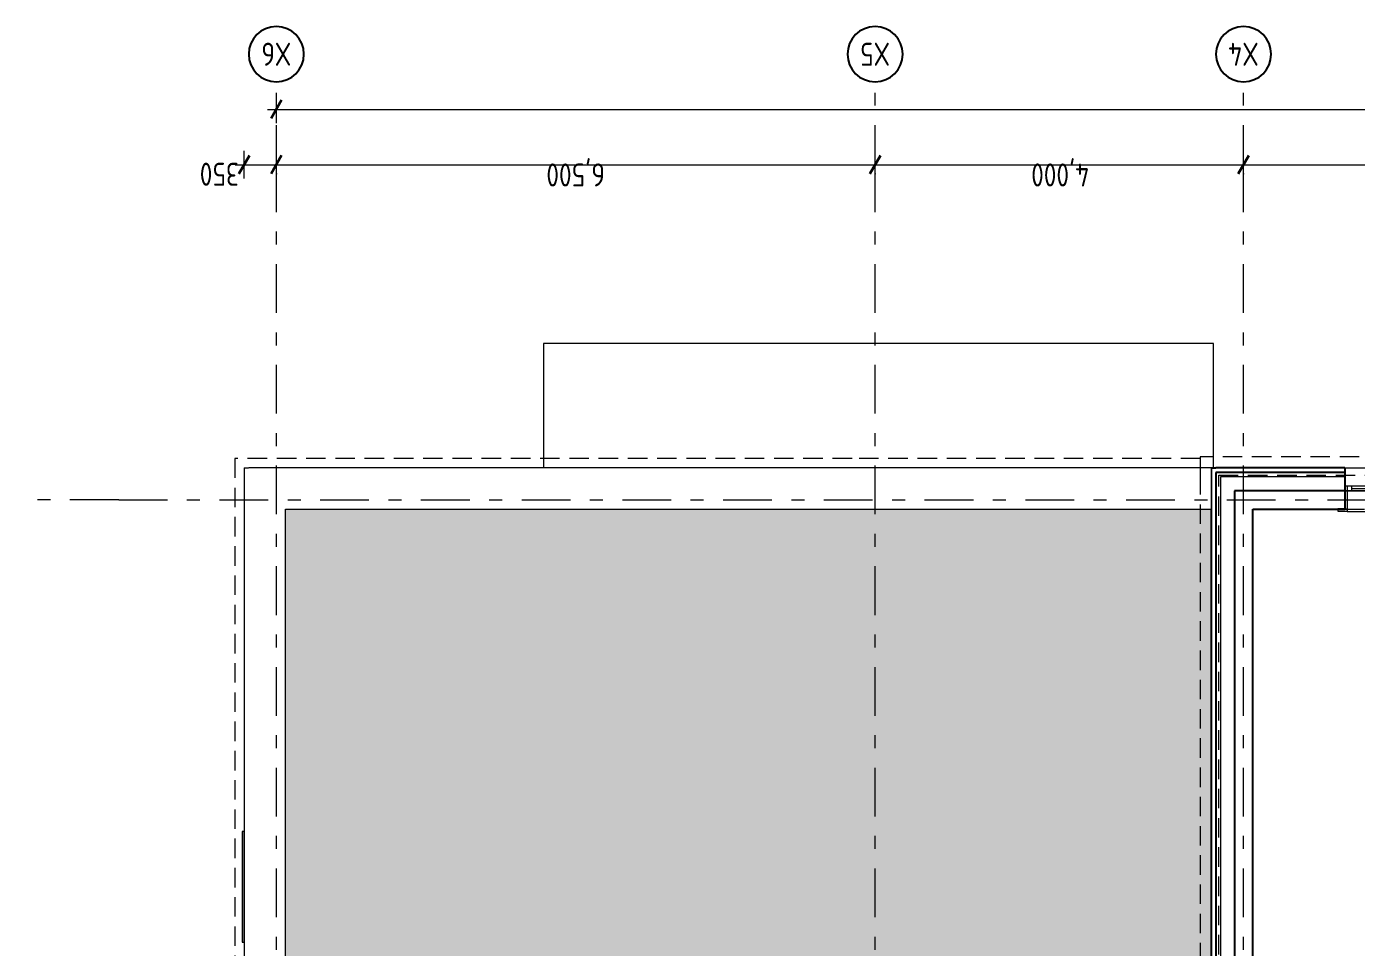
# Model space of a CAD drawing. Header units: millimetres. Extents: x 18162 to 3540582, y 72188 to 247925.
# Drawn here: x 971344 to 985781, y 93511 to 103509 of the extents above; entities that cross this region are included whole.
import ezdxf
from ezdxf.enums import TextEntityAlignment as Align

# ---------------------------------------------------------------- set-up
doc = ezdxf.new("R2010")
doc.units = ezdxf.units.MM
doc.header["$MEASUREMENT"] = 0
doc.set_wipeout_variables(frame=1)
for name, pattern in [('Dashed', [423.333333, 211.666667, -211.666667]), ('Double Dashed', [1093.611073, 529.166651, -211.666656, 141.111112, -211.666656]), ('Hidden Line', [317.5, 211.666667, -105.833333]), ('Wipeout_Contour', [1000, 0, -1000])]:
    doc.linetypes.add(name, pattern=pattern)
for name, color, linetype in [('Archicad Window Markers', 7, 'Continuous'), ('Archicad Windows', 7, 'Continuous'), ('Dimensioning - General', 7, 'Continuous'), ('Drawing & Figure', 7, 'Continuous'), ('Structural - Bearing', 7, 'Continuous'), ('Structural - Grid', 7, 'Continuous')]:
    doc.layers.add(name, color=color, linetype=linetype)
doc.styles.add('GENERATED_STYLE_3', font='', dxfattribs={"width": 0.8})
doc.styles.get('GENERATED_STYLE_3').set_extended_font_data('ISOCPEUR MON')
doc.dimstyles.new('GENERATED_STYLE__2', dxfattribs={"dimtxt": 250, "dimasz": 152, "dimexe": 0.18, "dimexo": 0.0625, "dimgap": 0, "dimtad": 1, "dimdec": 0, "dimzin": 0, "dimdsep": 46, "dimtxsty": 'GENERATED_STYLE_3', "dimblk": 'ARROWHEAD_2', "dimblk1": 'ARROWHEAD_2', "dimblk2": 'ARROWHEAD_2', "dimcen": 0.09, "dimse1": 1, "dimse2": 1, "dimclrd": 13, "dimclre": 13, "dimclrt": 13, "dimadec": 0, "dimazin": 0, "dimtfac": 1, "dimtdec": 4, "dimtmove": 0, "dimatfit": 3, "dimfxl": 1, "dimtolj": 1, "dimtzin": 0, "dimarcsym": 0})

# ---------------------------------------------------------------- blocks, each defined once
blk = doc.blocks.new('Window Stamp 27_3')
at = {"layer": 'Archicad Window Markers', "color": 13, "linetype": 'Continuous', "lineweight": 13}
blk.add_line((-457, -934), (457, -934), dxfattribs=at)
at = {"layer": 'Archicad Window Markers', "color": 13, "linetype": 'Continuous', "lineweight": 13, "flags": 128}
blk.add_lwpolyline([(-457, -934), (457, -934), (457, -650), (-457, -650)], close=True, dxfattribs=at)
at = {"layer": 'Archicad Window Markers', "color": 13, "lineweight": 13, "style": 'GENERATED_STYLE_3'}
blk.add_attdef('AC_WIDO_ID', text='', height=220, dxfattribs=at).set_placement((-325, -978), align=Align.BOTTOM_LEFT)
blk = doc.blocks.new('Window with Sidelight 27[60]_3', base_point=(953182, 1723))
at = {"layer": 'Archicad Windows', "color": 7, "linetype": 'Continuous', "lineweight": 13}
for p, q in [((985656, 98719), (987256, 98719)), ((985656, 98719), (985656, 98669)), ((985656, 98669), (985656, 98619)), ((985656, 98619), (985656, 98519)), ((987256, 98719), (987256, 98669)), ((987256, 98669), (987256, 98619)), ((987256, 98619), (987256, 98519)), ((985681, 98519), (985656, 98519)), ((985656, 98519), (985656, 98469)), ((985656, 98519), (985656, 98469)), ((985656, 98269), (985656, 98469)), ((985656, 98469), (985681, 98469)), ((985656, 98469), (985681, 98469)), ((985656, 98469), (985656, 98269)), ((985656, 98469), (985656, 98269)), ((985731, 98519), (985681, 98519)), ((985681, 98519), (985681, 98469)), ((985681, 98469), (985681, 98269)), ((985681, 98469), (985731, 98469)), ((985731, 98469), (985731, 98519)), ((986196, 98519), (985731, 98519)), ((985731, 98494), (986196, 98494)), ((985731, 98469), (986196, 98469)), ((986246, 98519), (986196, 98519)), ((986196, 98519), (986196, 98469)), ((986196, 98469), (986246, 98469)), ((986296, 98519), (986246, 98519)), ((986246, 98469), (986296, 98469)), ((986296, 98469), (986296, 98519)), ((987181, 98519), (986296, 98519)), ((986296, 98494), (987181, 98494)), ((986296, 98469), (987181, 98469)), ((987231, 98519), (987181, 98519)), ((987181, 98519), (987181, 98469)), ((987181, 98469), (987231, 98469)), ((987256, 98519), (987231, 98519)), ((987231, 98519), (987231, 98469)), ((987231, 98269), (987231, 98469)), ((987231, 98469), (987256, 98469)), ((987231, 98469), (987256, 98469)), ((987256, 98519), (987256, 98469)), ((987256, 98519), (987256, 98469)), ((987256, 98469), (987256, 98269)), ((987256, 98469), (987256, 98269)), ((987256, 98469), (987256, 98269)), ((985581, 98244), (985581, 98269)), ((985581, 98269), (985681, 98269)), ((985656, 98269), (985581, 98269)), ((985656, 98269), (985581, 98269)), ((985681, 98244), (985581, 98244)), ((985681, 98269), (985656, 98269)), ((985681, 98269), (985681, 98244)), ((985681, 98244), (987231, 98244)), ((987256, 98269), (987231, 98269)), ((987231, 98269), (987331, 98269)), ((987231, 98244), (987231, 98269)), ((987331, 98244), (987231, 98244)), ((987256, 98269), (987331, 98269)), ((987256, 98269), (987331, 98269)), ((987331, 98269), (987331, 98244))]:
    blk.add_line(p, q, dxfattribs=at)
at = {"layer": 'Archicad Windows', "color": 7, "linetype": 'Dashed', "lineweight": 13}
blk.add_line((985656, 98269), (987256, 98269), dxfattribs=at)
at = {"layer": 'Archicad Window Markers', "color": 13, "lineweight": 13}
ref = blk.add_blockref('Window Stamp 27_3', (986456, 98269), dxfattribs=dict(at, zscale=1000, rotation=180))
ref.add_attrib('AC_WIDO_ID', 'Ц-16-1', dxfattribs={"layer": 'Structural - Bearing', "color": 13, "lineweight": 13, "height": 220, "rotation": 180, "style": 'GENERATED_STYLE_3', "width": 0.8}).set_placement((986781, 99159), align=Align.BOTTOM_LEFT)
blk = doc.blocks.new('*D684', base_point=(953182, 1723))
at = {"layer": 'Dimensioning - General', "color": 12, "linetype": 'Continuous', "lineweight": 35, "transparency": 16777216}
for p, q in [((973763, 102109), (973648, 101909)), ((974113, 102109), (973998, 101909))]:
    blk.add_line(p, q, dxfattribs=at)
at = {"layer": 'Dimensioning - General', "color": 13, "linetype": 'Continuous', "lineweight": 13, "transparency": 16777216}
for p, q in [((973706, 101859), (973706, 102159)), ((973608, 102009), (973706, 102009)), ((973706, 102009), (974056, 102009))]:
    blk.add_line(p, q, dxfattribs=at)
at = {"layer": 'Dimensioning - General', "color": 13, "lineweight": 13, "transparency": 16777216, "insert": (973648, 102031), "char_height": 250, "attachment_point": 7, "rotation": 180, "style": 'GENERATED_STYLE_3'}
blk.add_mtext('\\A1;{\\pql;\\fISOCPEUR MON|b0|i0|c0|p0;\\W0.800000;350}', dxfattribs=at)
blk = doc.blocks.new('ARROWHEAD_2')
at = {"color": 0, "linetype": 'Continuous', "lineweight": 0}
for p, q in [((0, 0), (-1, 0)), ((-0.378, -0.655), (0.378, 0.655))]:
    blk.add_line(p, q, dxfattribs=at)
blk = doc.blocks.new('*D685', base_point=(953182, 1723))
at = {"layer": 'Dimensioning - General', "color": 12, "linetype": 'Continuous', "lineweight": 35, "transparency": 16777216}
for p, q in [((974113, 102109), (973998, 101909)), ((980613, 102109), (980498, 101909))]:
    blk.add_line(p, q, dxfattribs=at)
at = {"layer": 'Dimensioning - General', "color": 13, "linetype": 'Continuous', "lineweight": 13, "transparency": 16777216}
for p, q in [((974056, 101859), (974056, 102159)), ((973706, 102009), (974056, 102009)), ((974056, 102009), (980556, 102009))]:
    blk.add_line(p, q, dxfattribs=at)
at = {"layer": 'Dimensioning - General', "color": 13, "lineweight": 13, "transparency": 16777216, "insert": (977620, 102081), "char_height": 250, "attachment_point": 7, "rotation": 180, "style": 'GENERATED_STYLE_3'}
blk.add_mtext('\\A1;{\\pql;\\fISOCPEUR MON|b0|i0|c0|p0;\\W0.800000;6,500}', dxfattribs=at)
blk = doc.blocks.new('*D686', base_point=(953182, 1723))
at = {"layer": 'Dimensioning - General', "color": 12, "linetype": 'Continuous', "lineweight": 35, "transparency": 16777216}
for p, q in [((980613, 102109), (980498, 101909)), ((984613, 102109), (984498, 101909))]:
    blk.add_line(p, q, dxfattribs=at)
at = {"layer": 'Dimensioning - General', "color": 13, "linetype": 'Continuous', "lineweight": 13, "transparency": 16777216}
for p, q in [((980556, 101859), (980556, 102159)), ((974056, 102009), (980556, 102009)), ((980556, 102009), (984556, 102009))]:
    blk.add_line(p, q, dxfattribs=at)
at = {"layer": 'Dimensioning - General', "color": 13, "lineweight": 13, "transparency": 16777216, "insert": (982880, 102081), "char_height": 250, "attachment_point": 7, "rotation": 180, "style": 'GENERATED_STYLE_3'}
blk.add_mtext('\\A1;{\\pql;\\fISOCPEUR MON|b0|i0|c0|p0;\\W0.800000;4,000}', dxfattribs=at)
blk = doc.blocks.new('*D687', base_point=(953182, 1723))
at = {"layer": 'Dimensioning - General', "color": 12, "linetype": 'Continuous', "lineweight": 35, "transparency": 16777216}
for p, q in [((984613, 102109), (984498, 101909)), ((991113, 102109), (990998, 101909))]:
    blk.add_line(p, q, dxfattribs=at)
at = {"layer": 'Dimensioning - General', "color": 13, "linetype": 'Continuous', "lineweight": 13, "transparency": 16777216}
for p, q in [((984556, 101859), (984556, 102159)), ((980556, 102009), (984556, 102009)), ((984556, 102009), (991056, 102009))]:
    blk.add_line(p, q, dxfattribs=at)
at = {"layer": 'Dimensioning - General', "color": 13, "lineweight": 13, "transparency": 16777216, "insert": (988120, 102081), "char_height": 250, "attachment_point": 7, "rotation": 180, "style": 'GENERATED_STYLE_3'}
blk.add_mtext('\\A1;{\\pql;\\fISOCPEUR MON|b0|i0|c0|p0;\\W0.800000;6,500}', dxfattribs=at)
blk = doc.blocks.new('*D688', base_point=(953182, 1723))
at = {"layer": 'Dimensioning - General', "color": 12, "linetype": 'Continuous', "lineweight": 35, "transparency": 16777216}
for p, q in [((991113, 102109), (990998, 101909)), ((997613, 102109), (997498, 101909))]:
    blk.add_line(p, q, dxfattribs=at)
at = {"layer": 'Dimensioning - General', "color": 13, "linetype": 'Continuous', "lineweight": 13, "transparency": 16777216}
for p, q in [((991056, 101859), (991056, 102159)), ((984556, 102009), (991056, 102009)), ((991056, 102009), (997556, 102009))]:
    blk.add_line(p, q, dxfattribs=at)
at = {"layer": 'Dimensioning - General', "color": 13, "lineweight": 13, "transparency": 16777216, "insert": (994620, 102081), "char_height": 250, "attachment_point": 7, "rotation": 180, "style": 'GENERATED_STYLE_3'}
blk.add_mtext('\\A1;{\\pql;\\fISOCPEUR MON|b0|i0|c0|p0;\\W0.800000;6,500}', dxfattribs=at)
blk = doc.blocks.new('*D691', base_point=(953182, 1723))
at = {"layer": 'Dimensioning - General', "color": 12, "linetype": 'Continuous', "lineweight": 35, "transparency": 16777216}
for p, q in [((974113, 102709), (973998, 102509)), ((1003998, 102509), (1004113, 102709))]:
    blk.add_line(p, q, dxfattribs=at)
at = {"layer": 'Dimensioning - General', "color": 13, "linetype": 'Continuous', "lineweight": 13, "transparency": 16777216}
for p, q in [((974056, 102459), (974056, 102759)), ((1004056, 102459), (1004056, 102759)), ((973958, 102609), (974056, 102609)), ((974056, 102609), (1004056, 102609)), ((1004056, 102609), (1004153, 102609))]:
    blk.add_line(p, q, dxfattribs=at)
at = {"layer": 'Dimensioning - General', "color": 13, "lineweight": 13, "transparency": 16777216, "insert": (989440, 102681), "char_height": 250, "attachment_point": 7, "rotation": 180, "style": 'GENERATED_STYLE_3'}
blk.add_mtext('\\A1;{\\pql;\\fISOCPEUR MON|b0|i0|c0|p0;\\W0.800000;30,000}', dxfattribs=at)
blk = doc.blocks.new('Standard grid marker[342]_3', base_point=(971344, 98369))
at = {"layer": 'Structural - Grid', "color": 13, "linetype": 'Double Dashed', "lineweight": 13}
for q in [(971344, 98369), (1006907, 98369)]:
    blk.add_line((972344, 98369), q, dxfattribs=at)
at = {"layer": 'Structural - Grid', "color": 13, "lineweight": 13, "style": 'GENERATED_STYLE_3'}
blk.add_attdef('AC_MarkerText_1', text='', height=250, rotation=180, dxfattribs=at).set_placement((1008207, 98244), align=Align.TOP_CENTER)
blk = doc.blocks.new('Standard grid marker[345]_3', base_point=(984556, 74247))
at = {"layer": 'Structural - Grid', "color": 13, "linetype": 'Double Dashed', "lineweight": 13}
for p, q in [((984556, 101909), (984556, 102909)), ((984556, 75247), (984556, 101909)), ((984556, 75247), (984556, 74247))]:
    blk.add_line(p, q, dxfattribs=at)
at = {"layer": 'Structural - Grid', "color": 13, "linetype": 'Continuous', "lineweight": 25, "flags": 128}
blk.add_lwpolyline([(984556, 103509, 1), (984556, 102909, 1)], format="xyb", close=True, dxfattribs=at)
at = {"layer": 'Structural - Grid', "color": 13, "linetype": 'Double Dashed', "lineweight": 13}
blk.add_point((984556, 101909), dxfattribs=at)
blk.add_point((984556, 101909), dxfattribs=at)
at = {"layer": 'Structural - Grid', "color": 13, "lineweight": 13, "style": 'GENERATED_STYLE_3'}
blk.add_attdef('AC_MarkerText_1', text='', height=250, rotation=180, dxfattribs=at).set_placement((984556, 103084), align=Align.TOP_CENTER)
blk = doc.blocks.new('Standard grid marker[346]_3', base_point=(980556, 74247))
at = {"layer": 'Structural - Grid', "color": 13, "linetype": 'Double Dashed', "lineweight": 13}
for p, q in [((980556, 101909), (980556, 102909)), ((980556, 75247), (980556, 101909)), ((980556, 75247), (980556, 74247))]:
    blk.add_line(p, q, dxfattribs=at)
at = {"layer": 'Structural - Grid', "color": 13, "linetype": 'Continuous', "lineweight": 25, "flags": 128}
blk.add_lwpolyline([(980556, 103509, 1), (980556, 102909, 1)], format="xyb", close=True, dxfattribs=at)
at = {"layer": 'Structural - Grid', "color": 13, "linetype": 'Double Dashed', "lineweight": 13}
blk.add_point((980556, 101909), dxfattribs=at)
blk.add_point((980556, 101909), dxfattribs=at)
at = {"layer": 'Structural - Grid', "color": 13, "lineweight": 13, "style": 'GENERATED_STYLE_3'}
blk.add_attdef('AC_MarkerText_1', text='', height=250, rotation=180, dxfattribs=at).set_placement((980556, 103084), align=Align.TOP_CENTER)
blk = doc.blocks.new('Standard grid marker[347]_3', base_point=(974056, 74247))
at = {"layer": 'Structural - Grid', "color": 13, "linetype": 'Double Dashed', "lineweight": 13}
for p, q in [((974056, 101909), (974056, 102909)), ((974056, 75247), (974056, 101909)), ((974056, 75247), (974056, 74247))]:
    blk.add_line(p, q, dxfattribs=at)
at = {"layer": 'Structural - Grid', "color": 13, "linetype": 'Continuous', "lineweight": 25, "flags": 128}
blk.add_lwpolyline([(974056, 103509, 1), (974056, 102909, 1)], format="xyb", close=True, dxfattribs=at)
at = {"layer": 'Structural - Grid', "color": 13, "linetype": 'Double Dashed', "lineweight": 13}
blk.add_point((974056, 101909), dxfattribs=at)
blk.add_point((974056, 101909), dxfattribs=at)
at = {"layer": 'Structural - Grid', "color": 13, "lineweight": 13, "style": 'GENERATED_STYLE_3'}
blk.add_attdef('AC_MarkerText_1', text='', height=250, rotation=180, dxfattribs=at).set_placement((974056, 103084), align=Align.TOP_CENTER)

msp = doc.modelspace()

# ---------------------------------------------------------------- hatches: boundary and pattern name
at = {"layer": 'Drawing & Figure', "linetype": 'Continuous', "lineweight": 0}
msp.add_hatch(color=49, dxfattribs=at).paths.add_polyline_path([(974055.7, 80368.9), (984286.6, 80368.9), (984286.6, 98368.9), (974055.7, 98368.9)])

# ---------------------------------------------------------------- linework, layer by layer
at = {"layer": 'Drawing & Figure', "color": 7, "linetype": 'Continuous', "lineweight": 13, "flags": 128}
msp.add_lwpolyline([(974055.7, 80368.9), (984286.6, 80368.9), (984286.6, 98368.9), (974055.7, 98368.9)], close=True, dxfattribs=at)
at = {"layer": 'Structural - Bearing', "color": 7, "linetype": 'Continuous', "lineweight": 13, "flags": 128}
for points in [[(984230.7, 100068.9), (976955.7, 100068.9), (976955.7, 98468.9), (984230.7, 98468.9)], [(973955.7, 98468.9), (973955.7, 80268.9), (984455.7, 80268.9), (984455.7, 98468.9)], [(991155.7, 80268.9), (991155.7, 98468.9), (990955.7, 98468.9), (990955.7, 94268.9), (988455.7, 94268.9), (988455.7, 98468.9), (984455.7, 98468.9), (984455.7, 80268.9)]]:
    msp.add_lwpolyline(points, close=True, dxfattribs=at)
at = {"layer": 'Structural - Bearing', "color": 7, "linetype": 'Hidden Line', "lineweight": 13, "flags": 128}
msp.add_lwpolyline([(991525.7, 98838.9), (984085.7, 98838.9)], dxfattribs=at)

# ---------------------------------------------------------------- dimensions: what is measured, and where the dimension line sits
at = {"layer": 'Dimensioning - General', "color": 13, "linetype": 'Continuous', "lineweight": 13}
for base, p1, p2, picture, middle in [((980555.7, 102008.7), (974055.7, 102908.7), (980555.7, 102908.7), '*D685', (977201.3, 101833.7)), ((1004055.7, 102608.7), (974055.7, 102908.7), (1004055.7, 102908.7), '*D691', (988926, 102433.7)), ((984555.7, 102008.7), (980555.7, 102908.7), (984555.7, 102908.7), '*D686', (982461.2, 101833.7)), ((991055.7, 102008.7), (984555.7, 102908.7), (991055.7, 102908.7), '*D687', (987701.3, 101833.7)), ((997555.7, 102008.7), (991055.7, 102908.7), (997555.7, 102908.7), '*D688', (994201.3, 101833.7))]:
    dim = msp.add_linear_dim(base=base, p1=p1, p2=p2, dimstyle='GENERATED_STYLE__2', dxfattribs=at)
    dim.commit()
    dim.dimension.update_dxf_attribs({"geometry": picture, "text_midpoint": middle, "dimtype": 160, "text_rotation": 180})

# ---------------------------------------------------------------- wipeouts: each hides what was drawn before it
at = {"color": 254, "linetype": 'Wipeout_Contour', "lineweight": 0, "ltscale": 2936185.512440169}
msp.add_wipeout([(973755.7, 98718.9), (973705.7, 98718.9), (973755.7, 98668.9)], dxfattribs=at).dxf.layer = 'Structural - Bearing'

# ---------------------------------------------------------------- next in the draw order: wipeouts: each hides what was drawn before it
at = {"color": 254, "linetype": 'Wipeout_Contour', "lineweight": 0, "ltscale": 2936319.625194509}
msp.add_wipeout([(973805.7, 98668.9), (973755.7, 98668.9), (973805.7, 98618.9)], dxfattribs=at).dxf.layer = 'Structural - Bearing'
at = {"color": 254, "linetype": 'Wipeout_Contour', "lineweight": 0, "ltscale": 2967526.622555718}
msp.add_wipeout([(984255.7, 98718.9), (984205.7, 98718.9), (984255.7, 98668.9)], dxfattribs=at).dxf.layer = 'Structural - Bearing'

# ---------------------------------------------------------------- next in the draw order: wipeouts: each hides what was drawn before it
at = {"color": 254, "linetype": 'Wipeout_Contour', "lineweight": 0, "ltscale": 2936642.666053691}
msp.add_wipeout([(973955.7, 98618.9), (973805.7, 98618.9), (973955.7, 98468.9)], dxfattribs=at).dxf.layer = 'Structural - Bearing'
at = {"color": 254, "linetype": 'Wipeout_Contour', "lineweight": 0, "ltscale": 2967660.911119987}
msp.add_wipeout([(984305.7, 98668.9), (984255.7, 98668.9), (984305.7, 98618.9)], dxfattribs=at).dxf.layer = 'Structural - Bearing'

# ---------------------------------------------------------------- next in the draw order: wipeouts: each hides what was drawn before it
at = {"color": 254, "linetype": 'Wipeout_Contour', "lineweight": 0, "ltscale": 2936131.619380827}
msp.add_wipeout([(973755.7, 98668.9), (973705.7, 98718.9), (973705.7, 98668.9)], dxfattribs=at).dxf.layer = 'Structural - Bearing'
at = {"color": 254, "linetype": 'Wipeout_Contour', "lineweight": 0, "ltscale": 2967984.255364113}
msp.add_wipeout([(984455.7, 98618.9), (984305.7, 98618.9), (984455.7, 98468.9)], dxfattribs=at).dxf.layer = 'Structural - Bearing'
at = {"color": 254, "linetype": 'Wipeout_Contour', "lineweight": 0, "ltscale": 2937139.58130439}
msp.add_wipeout([(974155.7, 98468.9), (973955.7, 98468.9), (974155.7, 98268.9)], dxfattribs=at).dxf.layer = 'Structural - Bearing'

# ---------------------------------------------------------------- next in the draw order: wipeouts: each hides what was drawn before it
at = {"color": 254, "linetype": 'Wipeout_Contour', "lineweight": 0, "ltscale": 3911468.234037499}
msp.add_wipeout([(973705.7, 98668.9), (973705.7, 80068.9), (973755.7, 80068.9), (973755.7, 98668.9)], dxfattribs=at).dxf.layer = 'Structural - Bearing'
at = {"color": 254, "linetype": 'Wipeout_Contour', "lineweight": 0, "ltscale": 2967472.778549527}
msp.add_wipeout([(984255.7, 98668.9), (984205.7, 98718.9), (984205.7, 98668.9)], dxfattribs=at).dxf.layer = 'Structural - Bearing'
at = {"color": 254, "linetype": 'Wipeout_Contour', "lineweight": 0, "ltscale": 2968481.760419542}
msp.add_wipeout([(984655.7, 98468.9), (984455.7, 98468.9), (984655.7, 98268.9)], dxfattribs=at).dxf.layer = 'Structural - Bearing'

# ---------------------------------------------------------------- next in the draw order: wipeouts: each hides what was drawn before it
at = {"color": 254, "linetype": 'Wipeout_Contour', "lineweight": 0, "ltscale": 2936265.734698881}
msp.add_wipeout([(973805.7, 98618.9), (973755.7, 98668.9), (973755.7, 98618.9)], dxfattribs=at).dxf.layer = 'Structural - Bearing'
at = {"color": 254, "linetype": 'Wipeout_Contour', "lineweight": 0, "ltscale": 3954978.26990694}
msp.add_wipeout([(984255.7, 98668.9), (984205.7, 98668.9), (984205.7, 89868.9), (984255.7, 89868.9)], dxfattribs=at).dxf.layer = 'Structural - Bearing'

# ---------------------------------------------------------------- next in the draw order: linework, layer by layer
at = {"layer": 'Structural - Bearing', "color": 7, "linetype": 'Continuous', "lineweight": 13, "flags": 128}
msp.add_lwpolyline([(973705.7, 98718.9), (973755.7, 98718.9)], dxfattribs=at)

# ---------------------------------------------------------------- next in the draw order: wipeouts: each hides what was drawn before it
at = {"color": 254, "linetype": 'Wipeout_Contour', "lineweight": 0, "ltscale": 3911665.507115148}
msp.add_wipeout([(973755.7, 98618.9), (973755.7, 80118.9), (973805.7, 80118.9), (973805.7, 98618.9)], dxfattribs=at).dxf.layer = 'Structural - Bearing'
at = {"color": 254, "linetype": 'Wipeout_Contour', "lineweight": 0, "ltscale": 2967607.069651407}
msp.add_wipeout([(984305.7, 98618.9), (984255.7, 98668.9), (984255.7, 98618.9)], dxfattribs=at).dxf.layer = 'Structural - Bearing'

# ---------------------------------------------------------------- next in the draw order: linework, layer by layer
at = {"layer": 'Structural - Bearing', "color": 7, "linetype": 'Continuous', "lineweight": 13, "flags": 128}
msp.add_lwpolyline([(973705.7, 98718.9), (973705.7, 80018.9)], dxfattribs=at)
at = {"layer": 'Structural - Bearing', "color": 7, "linetype": 'Continuous', "lineweight": 25, "flags": 128}
msp.add_lwpolyline([(984205.7, 98718.9), (984255.7, 98718.9)], dxfattribs=at)

# ---------------------------------------------------------------- next in the draw order: wipeouts: each hides what was drawn before it
at = {"color": 254, "linetype": 'Wipeout_Contour', "lineweight": 0, "ltscale": 2936479.221455259}
msp.add_wipeout([(973955.7, 98468.9), (973805.7, 98618.9), (973805.7, 98468.9)], dxfattribs=at).dxf.layer = 'Structural - Bearing'
at = {"color": 254, "linetype": 'Wipeout_Contour', "lineweight": 0, "ltscale": 3955167.384725467}
msp.add_wipeout([(984255.7, 98618.9), (984255.7, 89868.9), (984305.7, 89868.9), (984305.7, 98618.9)], dxfattribs=at).dxf.layer = 'Structural - Bearing'

# ---------------------------------------------------------------- next in the draw order: linework, layer by layer
at = {"layer": 'Structural - Bearing', "color": 7, "linetype": 'Continuous', "lineweight": 25, "flags": 128}
msp.add_lwpolyline([(984205.7, 98718.9), (984205.7, 89868.9)], dxfattribs=at)

# ---------------------------------------------------------------- next in the draw order: wipeouts: each hides what was drawn before it
at = {"color": 254, "linetype": 'Wipeout_Contour', "lineweight": 0, "ltscale": 2967820.95534984}
msp.add_wipeout([(984455.7, 98468.9), (984305.7, 98618.9), (984305.7, 98468.9)], dxfattribs=at).dxf.layer = 'Structural - Bearing'
at = {"color": 254, "linetype": 'Wipeout_Contour', "lineweight": 0, "ltscale": 3912058.234368285}
msp.add_wipeout([(973805.7, 98468.9), (973805.7, 80268.9), (973955.7, 80268.9), (973955.7, 98468.9)], dxfattribs=at).dxf.layer = 'Structural - Bearing'
at = {"color": 254, "linetype": 'Wipeout_Contour', "lineweight": 0, "ltscale": 3912955.701098537}
msp.add_wipeout([(973705.7, 93568.9), (973705.7, 94768.9), (973685.7, 94768.9), (973685.7, 93568.9)], dxfattribs=at).dxf.layer = 'Structural - Bearing'

# ---------------------------------------------------------------- next in the draw order: linework, layer by layer
at = {"layer": 'Structural - Bearing', "color": 7, "linetype": 'Continuous', "lineweight": 25}
for p, q in [((984305.7, 98668.9), (984255.7, 98668.9)), ((984255.7, 98668.9), (984255.7, 98618.9))]:
    msp.add_line(p, q, dxfattribs=at)
at = {"layer": 'Structural - Bearing', "color": 7, "linetype": 'Continuous', "lineweight": 13}
msp.add_line((984455.7, 98618.9), (984305.7, 98618.9), dxfattribs=at)
at = {"layer": 'Structural - Bearing', "color": 7, "linetype": 'Continuous', "lineweight": 13, "flags": 128}
for points in [[(973705.7, 94768.9), (973685.7, 94768.9)], [(973685.7, 94768.9), (973685.7, 93568.9)], [(973705.7, 93568.9), (973705.7, 94768.9)], [(973685.7, 93568.9), (973705.7, 93568.9)]]:
    msp.add_lwpolyline(points, dxfattribs=at)

# ---------------------------------------------------------------- next in the draw order: wipeouts: each hides what was drawn before it
at = {"color": 254, "linetype": 'Wipeout_Contour', "lineweight": 0, "ltscale": 2936921.392335762}
msp.add_wipeout([(974155.7, 98268.9), (973955.7, 98468.9), (973955.7, 98268.9)], dxfattribs=at).dxf.layer = 'Structural - Bearing'
at = {"color": 254, "linetype": 'Wipeout_Contour', "lineweight": 0, "ltscale": 3955535.677574915}
msp.add_wipeout([(984305.7, 98468.9), (984305.7, 89868.9), (984455.7, 89868.9), (984455.7, 98468.9)], dxfattribs=at).dxf.layer = 'Structural - Bearing'

# ---------------------------------------------------------------- next in the draw order: linework, layer by layer
at = {"layer": 'Structural - Bearing', "color": 7, "linetype": 'Continuous', "lineweight": 25}
msp.add_line((984255.7, 98618.9), (984255.7, 89868.9), dxfattribs=at)
at = {"layer": 'Structural - Bearing', "color": 7, "linetype": 'Continuous', "lineweight": 13}
for p, q in [((984305.7, 98618.9), (984305.7, 98468.9)), ((984305.7, 98468.9), (984305.7, 89868.9))]:
    msp.add_line(p, q, dxfattribs=at)

# ---------------------------------------------------------------- next in the draw order: wipeouts: each hides what was drawn before it
at = {"color": 254, "linetype": 'Wipeout_Contour', "lineweight": 0, "ltscale": 2968263.763482224}
msp.add_wipeout([(984655.7, 98268.9), (984455.7, 98468.9), (984455.7, 98268.9)], dxfattribs=at).dxf.layer = 'Structural - Bearing'
at = {"color": 254, "linetype": 'Wipeout_Contour', "lineweight": 0, "ltscale": 3912747.977602752}
msp.add_wipeout([(974155.7, 80468.9), (974155.7, 98268.9), (973955.7, 98268.9), (973955.7, 80468.9)], dxfattribs=at).dxf.layer = 'Structural - Bearing'

# ---------------------------------------------------------------- next in the draw order: linework, layer by layer
at = {"layer": 'Structural - Bearing', "color": 7, "linetype": 'Continuous', "lineweight": 25}
msp.add_line((984655.7, 98468.9), (984455.7, 98468.9), dxfattribs=at)
at = {"layer": 'Structural - Bearing', "color": 7, "linetype": 'Continuous', "lineweight": 13, "flags": 128}
msp.add_lwpolyline([(974155.7, 80468.9), (974155.7, 98268.9)], dxfattribs=at)

# ---------------------------------------------------------------- next in the draw order: wipeouts: each hides what was drawn before it
at = {"color": 254, "linetype": 'Wipeout_Contour', "lineweight": 0, "ltscale": 3935772.170972929}
msp.add_wipeout([(973755.7, 98668.9), (984205.7, 98668.9), (984205.7, 98718.9), (973755.7, 98718.9)], dxfattribs=at).dxf.layer = 'Structural - Bearing'
at = {"color": 254, "linetype": 'Wipeout_Contour', "lineweight": 0, "ltscale": 3956192.72374602}
msp.add_wipeout([(984455.7, 98268.9), (984455.7, 89868.9), (984655.7, 89868.9), (984655.7, 98268.9)], dxfattribs=at).dxf.layer = 'Structural - Bearing'

# ---------------------------------------------------------------- next in the draw order: linework, layer by layer
at = {"layer": 'Structural - Bearing', "color": 7, "linetype": 'Continuous', "lineweight": 25}
for p, q in [((984455.7, 98468.9), (984455.7, 98268.9)), ((984455.7, 98268.9), (984455.7, 89868.9))]:
    msp.add_line(p, q, dxfattribs=at)
at = {"layer": 'Structural - Bearing', "color": 7, "linetype": 'Continuous', "lineweight": 25, "flags": 128}
msp.add_lwpolyline([(984655.7, 92968.9), (984655.7, 98268.9)], dxfattribs=at)

# ---------------------------------------------------------------- next in the draw order: wipeouts: each hides what was drawn before it
at = {"color": 254, "linetype": 'Wipeout_Contour', "lineweight": 0, "ltscale": 3935851.605391405}
msp.add_wipeout([(973805.7, 98618.9), (984205.7, 98618.9), (984205.7, 98668.9), (973805.7, 98668.9)], dxfattribs=at).dxf.layer = 'Structural - Bearing'

# ---------------------------------------------------------------- next in the draw order: linework, layer by layer
at = {"layer": 'Structural - Bearing', "color": 7, "linetype": 'Continuous', "lineweight": 13, "flags": 128}
msp.add_lwpolyline([(984205.7, 98718.9), (973755.7, 98718.9)], dxfattribs=at)

# ---------------------------------------------------------------- next in the draw order: dimensions: what is measured, and where the dimension line sits
at = {"layer": 'Dimensioning - General', "color": 13, "linetype": 'Continuous', "lineweight": 13}
dim = msp.add_linear_dim(base=(974055.7, 102008.7), p1=(973705.7, 98718.9), p2=(974055.7, 102908.7), dimstyle='GENERATED_STYLE__2', dxfattribs=at)
dim.commit()
dim.dimension.update_dxf_attribs({"geometry": '*D684', "text_midpoint": (973362.5, 101833.7), "dimtype": 160, "text_rotation": 180})

# ---------------------------------------------------------------- next in the draw order: wipeouts: each hides what was drawn before it
at = {"color": 254, "linetype": 'Wipeout_Contour', "lineweight": 0, "ltscale": 3936110.009706616}
msp.add_wipeout([(973955.7, 98468.9), (984205.7, 98468.9), (984205.7, 98618.9), (973955.7, 98618.9)], dxfattribs=at).dxf.layer = 'Structural - Bearing'

# ---------------------------------------------------------------- next in the draw order: linework, layer by layer
at = {"layer": 'Structural - Bearing', "color": 7, "linetype": 'Hidden Line', "lineweight": 13, "flags": 128}
msp.add_lwpolyline([(984085.7, 98838.9), (984085.7, 98638.9)], dxfattribs=at)
at = {"layer": 'Structural - Bearing', "color": 7, "linetype": 'Continuous', "lineweight": 13, "flags": 128}
for points in [[(984205.7, 98718.9), (984205.7, 98668.9)], [(984205.7, 98668.9), (984205.7, 98618.9)]]:
    msp.add_lwpolyline(points, dxfattribs=at)

# ---------------------------------------------------------------- next in the draw order: wipeouts: each hides what was drawn before it
at = {"color": 254, "linetype": 'Wipeout_Contour', "lineweight": 0, "ltscale": 3936437.953599166}
msp.add_wipeout([(974155.7, 98268.9), (984205.7, 98268.9), (984205.7, 98468.9), (974155.7, 98468.9)], dxfattribs=at).dxf.layer = 'Structural - Bearing'

# ---------------------------------------------------------------- next in the draw order: linework, layer by layer
at = {"layer": 'Drawing & Figure', "color": 7, "linetype": 'Hidden Line', "lineweight": 5}
for points in [[(980305.7, 98818.9), (980305.7, 98819.6), (973605.7, 98819.6), (973605.7, 79918.9), (980305.7, 79918.9)], [(984085.7, 98818.9), (980305.7, 98819.6), (973605.7, 98819.6), (973605.7, 79918.9), (984085.7, 79918.9)]]:
    msp.add_lwpolyline(points, dxfattribs=at)
at = {"layer": 'Structural - Bearing', "color": 7, "linetype": 'Hidden Line', "lineweight": 13, "flags": 128}
msp.add_lwpolyline([(984085.7, 98638.9), (984085.7, 79898.9)], dxfattribs=at)
at = {"layer": 'Structural - Bearing', "color": 7, "linetype": 'Continuous', "lineweight": 13, "flags": 128}
for points in [[(984205.7, 98618.9), (984205.7, 98468.9)], [(984205.7, 98468.9), (984205.7, 98268.9)], [(974155.7, 98268.9), (984205.7, 98268.9)]]:
    msp.add_lwpolyline(points, dxfattribs=at)

# ---------------------------------------------------------------- next in the draw order: block references
at = {"layer": 'Structural - Grid', "color": 13, "linetype": 'Continuous', "lineweight": 13}
ref = msp.add_blockref('Standard grid marker[347]_3', (974055.7, 74247.3), dxfattribs=at)
ref.add_attrib('AC_MarkerText_1', 'X6', dxfattribs={"color": 13, "lineweight": 13, "height": 250, "rotation": 180, "style": 'GENERATED_STYLE_3', "width": 0.8}).set_placement((974055.7, 103083.7), align=Align.TOP_CENTER)
ref = msp.add_blockref('Standard grid marker[346]_3', (980555.7, 74247.3), dxfattribs=at)
ref.add_attrib('AC_MarkerText_1', 'X5', dxfattribs={"color": 13, "lineweight": 13, "height": 250, "rotation": 180, "style": 'GENERATED_STYLE_3', "width": 0.8}).set_placement((980555.7, 103083.7), align=Align.TOP_CENTER)

# ---------------------------------------------------------------- next in the draw order: wipeouts: each hides what was drawn before it
at = {"color": 254, "linetype": 'Wipeout_Contour', "lineweight": 0, "ltscale": 3959551.816684632}
msp.add_wipeout([(984255.7, 98718.9), (984255.7, 98668.9), (985655.7, 98668.9), (985655.7, 98718.9)], dxfattribs=at).dxf.layer = 'Structural - Bearing'

# ---------------------------------------------------------------- next in the draw order: wipeouts: each hides what was drawn before it
at = {"color": 254, "linetype": 'Wipeout_Contour', "lineweight": 0, "ltscale": 3959631.382861872}
msp.add_wipeout([(984305.7, 98618.9), (985655.7, 98618.9), (985655.7, 98668.9), (984305.7, 98668.9)], dxfattribs=at).dxf.layer = 'Structural - Bearing'

# ---------------------------------------------------------------- next in the draw order: linework, layer by layer
at = {"layer": 'Structural - Bearing', "color": 7, "linetype": 'Continuous', "lineweight": 25}
msp.add_line((984305.7, 98668.9), (984255.7, 98668.9), dxfattribs=at)
at = {"layer": 'Structural - Bearing', "color": 7, "linetype": 'Continuous', "lineweight": 25, "flags": 128}
msp.add_lwpolyline([(985655.7, 98718.9), (984255.7, 98718.9)], dxfattribs=at)
at = {"layer": 'Structural - Bearing', "color": 7, "linetype": 'Hidden Line', "lineweight": 13, "flags": 128}
msp.add_lwpolyline([(984285.7, 80098.9), (984285.7, 98638.9)], dxfattribs=at)

# ---------------------------------------------------------------- next in the draw order: wipeouts: each hides what was drawn before it
at = {"color": 254, "linetype": 'Wipeout_Contour', "lineweight": 0, "ltscale": 4950456.592725403}
msp.add_wipeout([(984455.7, 98468.9), (985655.7, 98468.9), (985655.7, 98518.9), (985655.7, 98618.9), (984455.7, 98618.9)], dxfattribs=at).dxf.layer = 'Structural - Bearing'

# ---------------------------------------------------------------- next in the draw order: linework, layer by layer
at = {"layer": 'Structural - Bearing', "color": 7, "linetype": 'Continuous', "lineweight": 25}
for p, q in [((985655.7, 98668.9), (984305.7, 98668.9)), ((985655.7, 98718.9), (985655.7, 98668.9)), ((985655.7, 98668.9), (985655.7, 98618.9))]:
    msp.add_line(p, q, dxfattribs=at)
at = {"layer": 'Structural - Bearing', "color": 7, "linetype": 'Continuous', "lineweight": 13}
for p, q in [((984455.7, 98618.9), (984305.7, 98618.9)), ((985655.7, 98618.9), (984455.7, 98618.9))]:
    msp.add_line(p, q, dxfattribs=at)
at = {"layer": 'Structural - Bearing', "color": 7, "linetype": 'Hidden Line', "lineweight": 13, "flags": 128}
msp.add_lwpolyline([(984285.7, 98638.9), (991325.7, 98638.9)], dxfattribs=at)

# ---------------------------------------------------------------- next in the draw order: wipeouts: each hides what was drawn before it
at = {"color": 254, "linetype": 'Wipeout_Contour', "lineweight": 0, "ltscale": 3960218.469969159}
msp.add_wipeout([(984655.7, 98468.9), (984655.7, 98268.9), (985655.7, 98268.9), (985655.7, 98468.9)], dxfattribs=at).dxf.layer = 'Structural - Bearing'

# ---------------------------------------------------------------- next in the draw order: linework, layer by layer
at = {"layer": 'Structural - Bearing', "color": 7, "linetype": 'Continuous', "lineweight": 25}
for p, q in [((985655.7, 98618.9), (985655.7, 98518.9)), ((984655.7, 98468.9), (984455.7, 98468.9)), ((985655.7, 98468.9), (984655.7, 98468.9)), ((985655.7, 98518.9), (985655.7, 98468.9)), ((985655.7, 98468.9), (985655.7, 98268.9)), ((985655.7, 98268.9), (985580.7, 98268.9))]:
    msp.add_line(p, q, dxfattribs=at)
at = {"layer": 'Structural - Bearing', "color": 7, "linetype": 'Continuous', "lineweight": 25, "flags": 128}
msp.add_lwpolyline([(984655.7, 98268.9), (985655.7, 98268.9)], dxfattribs=at)

# ---------------------------------------------------------------- next in the draw order: block references
at = {"layer": 'Archicad Windows', "color": 7, "linetype": 'Continuous', "lineweight": 13}
msp.add_blockref('Window with Sidelight 27[60]_3', (953182.2, 1723.2), dxfattribs=at)
at = {"layer": 'Structural - Grid', "color": 13, "linetype": 'Continuous', "lineweight": 13}
ref = msp.add_blockref('Standard grid marker[345]_3', (984555.7, 74247.3), dxfattribs=at)
ref.add_attrib('AC_MarkerText_1', 'X4', dxfattribs={"color": 13, "lineweight": 13, "height": 250, "rotation": 180, "style": 'GENERATED_STYLE_3', "width": 0.8}).set_placement((984555.7, 103083.7), align=Align.TOP_CENTER)
msp.add_blockref('Standard grid marker[342]_3', (971344.5, 98368.9), dxfattribs=at)

doc.saveas('drawing.dxf')
